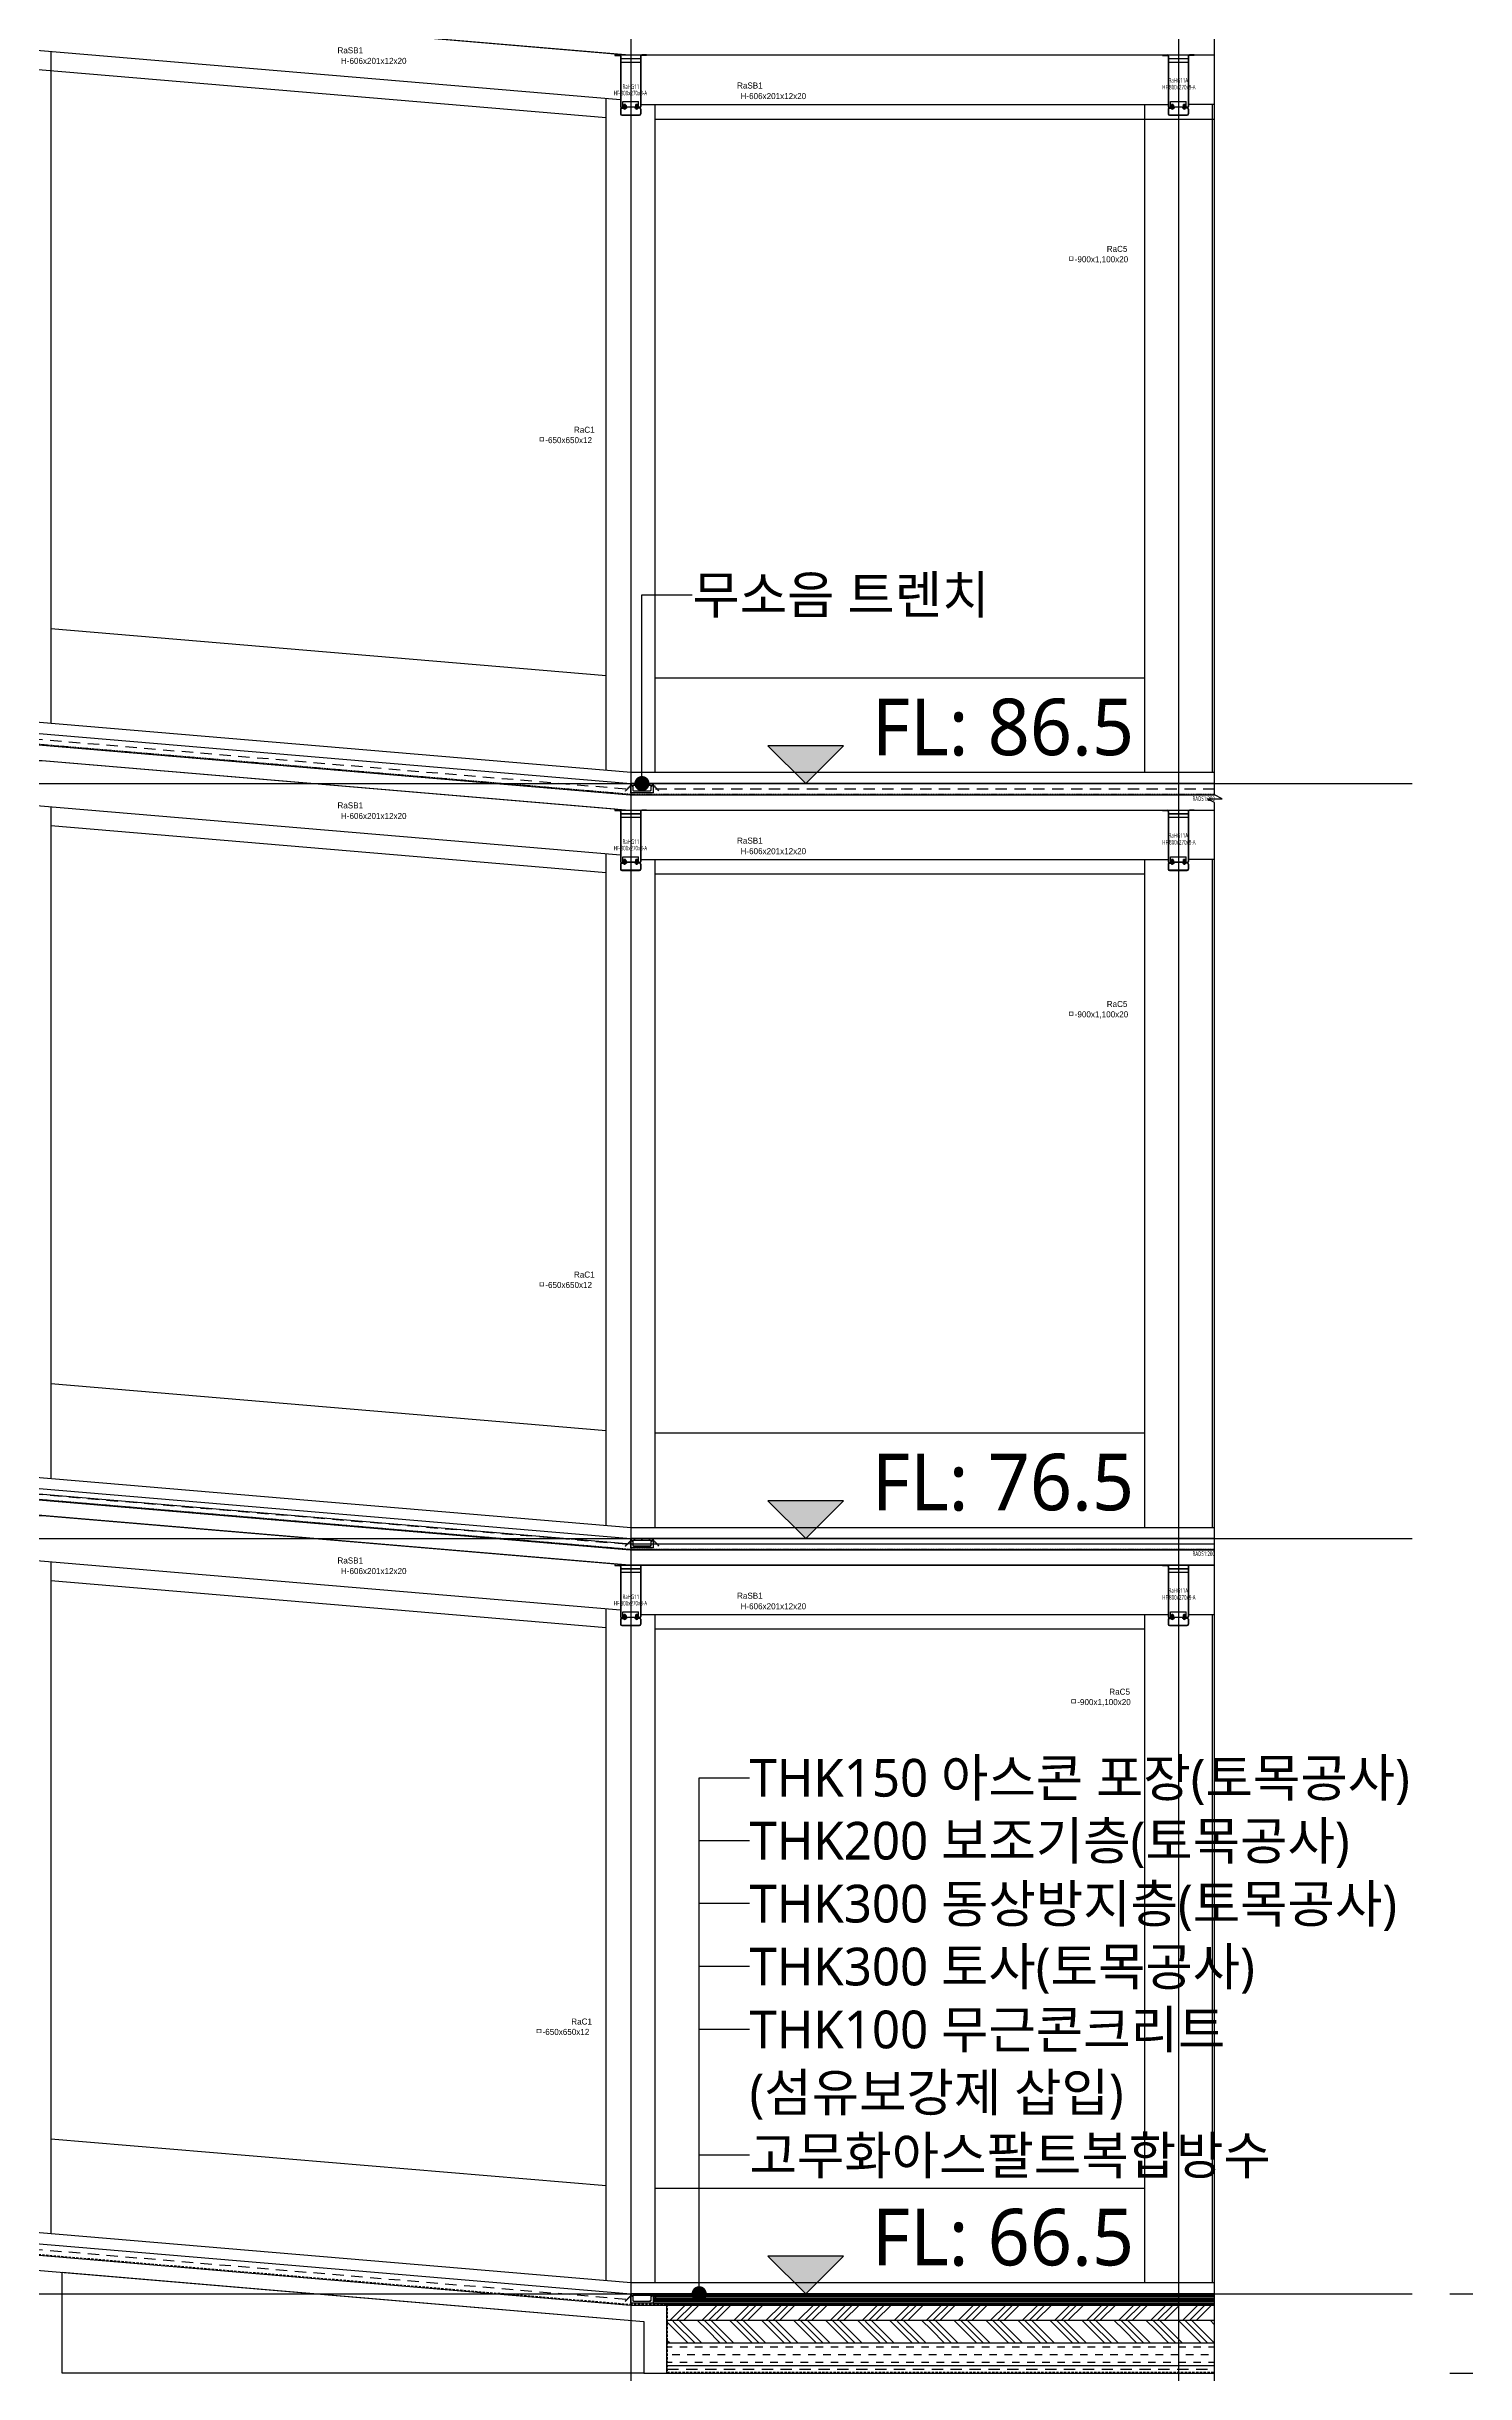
# Model space of a CAD drawing. Header units: millimetres. Extents: x 367092 to 767578, y 396038 to 811791.
# Drawn here: x 518481 to 537265, y 441495 to 472312 of the extents above; entities that cross this region are included whole.
import ezdxf
from ezdxf.enums import TextEntityAlignment as Align

# ---------------------------------------------------------------- set-up
doc = ezdxf.new("R2010")
doc.units = ezdxf.units.MM
doc.header["$LTSCALE"] = 100
doc.header["$MEASUREMENT"] = 0
doc.header["$PDSIZE"] = -10
for name, pattern in [('CENTER', [2, 1.25, -0.25, 0.25, -0.25]), ('DASHED', [0.75, 0.5, -0.25]), ('HID', [2.5, 1.5, -1]), ('HIDDEN', [9.525, 6.35, -3.175]), ('HIDDEN2', [0.1875, 0.125, -0.0625])]:
    doc.linetypes.add(name, pattern=pattern)
doc.layers.get('0').update_dxf_attribs({"linetype": 'CONTINUOUS'})
doc.layers.get('Defpoints').update_dxf_attribs({"color": 171, "linetype": 'CONTINUOUS'})
for name, color, linetype in [('251', 251, 'CONTINUOUS'), ('2HIDDEN2', 2, 'HIDDEN2'), ('3CONTINUOUS', 3, 'CONTINUOUS'), ('BOLT', 8, 'CONTINUOUS'), ('cen', 14, 'CONTINUOUS'), ('CEN(ST)', 1, 'CENTER'), ('CON', 2, 'CONTINUOUS'), ('ELE-6', 8, 'CONTINUOUS'), ('ELE4', 4, 'CONTINUOUS'), ('ELE6', 8, 'CONTINUOUS'), ('ELE9', 9, 'CONTINUOUS'), ('FIN', 8, 'CONTINUOUS'), ('HAT-252', 252, 'CONTINUOUS'), ('HF', 3, 'CONTINUOUS'), ('INSUL', 8, 'CONTINUOUS'), ('LED', 7, 'CONTINUOUS'), ('NDIM', 7, 'CONTINUOUS'), ('plate', 8, 'CONTINUOUS'), ('SASAC 도면번호', 6, 'CONTINUOUS'), ('SYM', 7, 'CONTINUOUS'), ('TEXT', 3, 'CONTINUOUS'), ('TEXT(MIN)', 7, 'CONTINUOUS'), ('wire-meshes', 1, 'CONTINUOUS')]:
    doc.layers.add(name, color=color, linetype=linetype)
doc.layers.add('A-XXXX-SYMB', color=7, linetype='CONTINUOUS', lineweight=25)
doc.styles.add('CGS', font='cgse', dxfattribs={"bigfont": 'cgs'})
doc.styles.add('나눔바른고딕', font='NanumBarunGothic.ttf')
doc.styles.add('맑은고딕', font='malgun_0.ttf')
doc.dimstyles.new('NDIM 1200', dxfattribs={"dimscale": 500, "dimtxt": 3, "dimasz": 1, "dimexe": 2, "dimexo": 2, "dimgap": 1, "dimtad": 1, "dimdec": 0, "dimdsep": 46, "dimtxsty": 'CGS', "dimblk": 'DOT0', "dimcen": 1, "dimdle": 8, "dimclrd": 2, "dimclre": 2, "dimclrt": 2, "dimadec": 0, "dimazin": 0, "dimtfac": 1, "dimtdec": 0, "dimtix": 1, "dimtmove": 2, "dimatfit": 3, "dimldrblk": 'DOT0', "dimfxl": 1, "dimtolj": 1, "dimtzin": 0, "dimlwd": -1, "dimlwe": -1, "dimarcsym": 0})

# ---------------------------------------------------------------- blocks, each defined once
blk = doc.blocks.new('A$C7BEA6DB5')
at = {"layer": 'A-XXXX-SYMB'}
blk.add_hatch(color=256, dxfattribs=at).paths.add_polyline_path([(0, 0), (800.000008, 800.000008), (-800.000008, 800.000008)])
for p, q in [((-800.000008, 800.000008), (0, 0)), ((800.000008, 800.000008), (-800.000008, 800.000008)), ((0, 0), (800.000008, 800.000008))]:
    blk.add_line(p, q, dxfattribs=at)
blk = doc.blocks.new('DOT0')
blk.add_line((-3, 0), (3, 0))
at = {"color": 6}
blk.add_circle((0, 0), 0.75, dxfattribs=at)
blk = doc.blocks.new('*D153')
at = {"layer": 'Defpoints', "color": 0, "ltscale": 0.4, "transparency": 16777216}
for p in [(536558, 442551), (538658, 442551), (536558, 441501)]:
    blk.add_point(p, dxfattribs=at)
at = {"layer": 'NDIM', "ltscale": 0.4, "transparency": 16777216}
for p, q in [((538658, 442801), (538658, 443051)), ((537058, 442551), (539158, 442551)), ((538658, 441501), (538658, 442551)), ((537058, 441501), (539158, 441501)), ((538658, 441251), (538658, 441001))]:
    blk.add_line(p, q, dxfattribs=at)
at = {"layer": 'NDIM', "ltscale": 0.4, "transparency": 16777216, "xscale": 250, "yscale": 250, "zscale": 250}
for p, rotation in [((538658, 442551), 270), ((538658, 441501), 90)]:
    blk.add_blockref('DOT0', p, dxfattribs=dict(at, rotation=rotation))
at = {"layer": 'NDIM', "ltscale": 0.4, "transparency": 16777216, "insert": (538001, 442026), "char_height": 750, "attachment_point": 5, "rotation": 90, "style": '나눔바른고딕'}
blk.add_mtext('\\A1;1050', dxfattribs=at)
blk = doc.blocks.new('*D154')
at = {"layer": 'Defpoints', "color": 0, "ltscale": 0.4, "transparency": 16777216}
for p in [(536558, 442551), (536558, 432151), (540758, 432151)]:
    blk.add_point(p, dxfattribs=at)
at = {"layer": 'NDIM', "ltscale": 0.4, "transparency": 16777216}
for p, q in [((537058, 442551), (541258, 442551)), ((540758, 442301), (540758, 432401)), ((537058, 432151), (541258, 432151))]:
    blk.add_line(p, q, dxfattribs=at)
at = {"layer": 'NDIM', "ltscale": 0.4, "transparency": 16777216, "xscale": 250, "yscale": 250, "zscale": 250}
for p, rotation in [((540758, 442551), 90), ((540758, 432151), 270)]:
    blk.add_blockref('DOT0', p, dxfattribs=dict(at, rotation=rotation))
at = {"layer": 'NDIM', "ltscale": 0.4, "transparency": 16777216, "insert": (540101, 437351), "char_height": 750, "attachment_point": 5, "rotation": 90, "style": '나눔바른고딕'}
blk.add_mtext('\\A1;10400', dxfattribs=at)
blk = doc.blocks.new('*D155')
at = {"layer": 'Defpoints', "color": 0, "ltscale": 0.4, "transparency": 16777216}
for p in [(536558, 441501), (538658, 441501), (536558, 432151)]:
    blk.add_point(p, dxfattribs=at)
at = {"layer": 'NDIM', "ltscale": 0.4, "transparency": 16777216}
for p, q in [((537058, 441501), (539158, 441501)), ((538658, 432401), (538658, 441251)), ((537058, 432151), (539158, 432151))]:
    blk.add_line(p, q, dxfattribs=at)
at = {"layer": 'NDIM', "ltscale": 0.4, "transparency": 16777216, "xscale": 250, "yscale": 250, "zscale": 250}
for p, rotation in [((538658, 441501), 90), ((538658, 432151), 270)]:
    blk.add_blockref('DOT0', p, dxfattribs=dict(at, rotation=rotation))
at = {"layer": 'NDIM', "ltscale": 0.4, "transparency": 16777216, "insert": (538000, 436826), "char_height": 750, "attachment_point": 5, "rotation": 90, "style": '나눔바른고딕'}
blk.add_mtext('\\A1;9350', dxfattribs=at)
blk = doc.blocks.new('111')
at = {"layer": '2HIDDEN2', "color": 5, "linetype": 'HIDDEN2'}
for p, q in [((323567, -166222), (323498, -166282)), ((323564, -166216), (323499, -166273)), ((323582, -166217), (323564, -166216)), ((323606, -166226), (323567, -166222)), ((323873, -166253), (323842, -166250)), ((323866, -166247), (323876, -166248)), ((323873, -166253), (323939, -166333)), ((323876, -166248), (323940, -166324))]:
    blk.add_line(p, q, dxfattribs=at)
at = {"layer": '3CONTINUOUS', "color": 4, "linetype": 'Continuous'}
for p, q in [((323576, -166201), (323577, -166190)), ((323578, -166201), (323576, -166201)), ((323577, -166190), (323586, -166191)), ((323578, -166201), (323579, -166192)), ((323579, -166192), (323584, -166192)), ((323584, -166192), (323582, -166217)), ((323582, -166217), (323607, -166220)), ((323586, -166191), (323584, -166215)), ((323584, -166215), (323610, -166218)), ((323587, -166191), (323585, -166215)), ((323607, -166220), (323600, -166284)), ((323600, -166284), (323610, -166296)), ((323610, -166218), (323603, -166283)), ((323603, -166283), (323612, -166294)), ((323610, -166296), (323823, -166318)), ((323612, -166294), (323823, -166316)), ((323823, -166316), (323833, -166307)), ((323823, -166318), (323836, -166308)), ((323833, -166307), (323840, -166242)), ((323836, -166308), (323842, -166244)), ((323864, -166244), (323840, -166242)), ((323866, -166247), (323842, -166244)), ((323863, -166244), (323866, -166220)), ((323867, -166220), (323864, -166244)), ((323869, -166222), (323866, -166247)), ((323876, -166221), (323867, -166220)), ((323874, -166222), (323869, -166222)), ((323873, -166231), (323874, -166222)), ((323873, -166231), (323875, -166232)), ((323875, -166232), (323876, -166221))]:
    blk.add_line(p, q, dxfattribs=at)
at = {"layer": '3CONTINUOUS', "color": 3, "linetype": 'Continuous'}
blk.add_line((323863, -166244), (323864, -166244), dxfattribs=at)
at = {"layer": '3CONTINUOUS', "color": 4, "linetype": 'Continuous'}
for points in [[(323587, -166191), (323866, -166220)], [(323610, -166218), (323840, -166242)], [(323621, -166219), (323623, -166194)], [(323625, -166220), (323628, -166195)], [(323720, -166229), (323723, -166205)], [(323725, -166230), (323728, -166205)], [(323819, -166240), (323822, -166215)], [(323824, -166240), (323827, -166216)]]:
    blk.add_lwpolyline(points, dxfattribs=at)
blk = doc.blocks.new('*U325')
at = {"layer": 'BOLT'}
for p, q in [((-20, 0), (20, 0)), ((-20, 0), (-20, -4)), ((-17, 18), (17, 18)), ((20, 0), (20, -4)), ((-20, -4), (20, -4)), ((-18, -19), (-18, -6)), ((-14, -4), (14, -4)), ((-14, -20), (14, -20)), ((-10, -20), (-10, -31)), ((-10, -31), (-8, -33)), ((-10, -31), (10, -31)), ((-9, -19), (-9, -6)), ((-8, -33), (8, -33)), ((10, -31), (8, -33)), ((9, -19), (9, -6)), ((10, -20), (10, -31)), ((18, -19), (18, -6))]:
    blk.add_line(p, q, dxfattribs=at)
at = {"layer": 'BOLT', "linetype": 'HIDDEN'}
for p, q in [((-10, 18), (-10, 0)), ((10, 18), (10, 0))]:
    blk.add_line(p, q, dxfattribs=at)
at = {"layer": 'BOLT'}
for centre, radius, start, end in [((0, 13), 17.6, 15.5187, 164.4813), ((-14, -11), 6.71, 47.8966, 132.1034), ((-14, -14), 6.71, 227.8966, 312.1034), ((0, -29), 24.2, 68.2132, 111.7868), ((0, 4), 24.2, 248.2132, 291.7868), ((14, -11), 6.71, 47.8966, 132.1034), ((14, -14), 6.71, 227.8966, 312.1034)]:
    blk.add_arc(centre, radius, start, end, dxfattribs=at)
at = {"layer": 'cen'}
blk.add_line((0, 36), (0, -38), dxfattribs=at)
blk = doc.blocks.new('*U20')
at = {"layer": 'Defpoints'}
blk.add_point((0, 0), dxfattribs=at)
at = {"layer": 'HF'}
for p, q in [((-209, 0), (-147, 0)), ((-209, 0), (-209, -6)), ((209, 0), (147, 0)), ((209, 0), (209, -6)), ((-209, -6), (-147, -6)), ((-135, -18), (-135, -682)), ((-129, -18), (-129, -682)), ((129, -18), (129, -682)), ((135, -18), (135, -682)), ((209, -6), (147, -6)), ((-135, -718), (-135, -782)), ((-129, -718), (-129, -782)), ((-117, -694), (-55, -694)), ((-117, -700), (-55, -700)), ((-117, -706), (-55, -706)), ((-117, -794), (117, -794)), ((-117, -800), (117, -800)), ((-55, -694), (-55, -700)), ((-55, -700), (-55, -706)), ((117, -694), (55, -694)), ((55, -694), (55, -700)), ((117, -700), (55, -700)), ((55, -700), (55, -706)), ((117, -706), (55, -706)), ((129, -718), (129, -782)), ((135, -718), (135, -782))]:
    blk.add_line(p, q, dxfattribs=at)
for centre, radius, start, end in [((-147, -18), 18, 360, 450), ((147, -18), 18, 90, 180), ((-147, -18), 12, 360, 450), ((147, -18), 12, 90, 180), ((-117, -682), 18, 180, 270), ((-117, -718), 18, 90, 180), ((-117, -782), 18, 180, 270), ((-117, -682), 12, 180, 270), ((-117, -718), 12, 90, 180), ((-117, -782), 12, 180, 270), ((117, -682), 12, 270, 360), ((117, -682), 18, 270, 360), ((117, -718), 18, 0, 90), ((117, -718), 12, 0, 90), ((117, -782), 12, 270, 360), ((117, -782), 18, 270, 360)]:
    blk.add_arc(centre, radius, start, end, dxfattribs=at)
blk = doc.blocks.new('RaHG11A-SEC')
at = {"layer": 'plate'}
for p, q in [((129, -50), (-129, -50)), ((129, -54), (-129, -54)), ((129, -100), (-129, -100)), ((-105, -694), (-105, -619)), ((-105, -619), (105, -619)), ((105, -694), (105, -619))]:
    blk.add_line(p, q, dxfattribs=at)
for points in [[(-105, -688), (105, -688)], [(105, -694), (-105, -694)]]:
    blk.add_lwpolyline(points, dxfattribs=at)
at = {"layer": 'BOLT', "rotation": 180}
for p in [(-80, -688), (80, -688)]:
    blk.add_blockref('*U325', p, dxfattribs=at)
at = {"layer": 'HF'}
blk.add_blockref('*U20', (0, 0), dxfattribs=at)
at = {"layer": 'Defpoints', "style": '나눔바른고딕', "width": 0.6}
for s, p in [('RaHG11A', (0, -385)), ('HF-800x270x8-A', (7, -475))]:
    blk.add_text(s, height=60, dxfattribs=at).set_placement(p, align=Align.BOTTOM_CENTER)
blk = doc.blocks.new('*U329')
at = {"layer": 'Defpoints'}
blk.add_point((0, 0), dxfattribs=at)
at = {"layer": 'HF'}
for p, q in [((-209, 0), (-147, 0)), ((-209, 0), (-209, -6)), ((209, 0), (147, 0)), ((209, 0), (209, -6)), ((-209, -6), (-147, -6)), ((-135, -18), (-135, -682)), ((-129, -18), (-129, -682)), ((129, -18), (129, -682)), ((135, -18), (135, -682)), ((209, -6), (147, -6)), ((-135, -718), (-135, -782)), ((-129, -718), (-129, -782)), ((-117, -694), (-55, -694)), ((-117, -700), (-55, -700)), ((-117, -706), (-55, -706)), ((-117, -794), (117, -794)), ((-117, -800), (117, -800)), ((-55, -694), (-55, -700)), ((-55, -700), (-55, -706)), ((117, -694), (55, -694)), ((55, -694), (55, -700)), ((117, -700), (55, -700)), ((55, -700), (55, -706)), ((117, -706), (55, -706)), ((129, -718), (129, -782)), ((135, -718), (135, -782))]:
    blk.add_line(p, q, dxfattribs=at)
for centre, radius, start, end in [((-147, -18), 18, 360, 450), ((147, -18), 18, 90, 180), ((-147, -18), 12, 360, 450), ((147, -18), 12, 90, 180), ((-117, -682), 18, 180, 270), ((-117, -718), 18, 90, 180), ((-117, -782), 18, 180, 270), ((-117, -682), 12, 180, 270), ((-117, -718), 12, 90, 180), ((-117, -782), 12, 180, 270), ((117, -682), 12, 270, 360), ((117, -682), 18, 270, 360), ((117, -718), 18, 0, 90), ((117, -718), 12, 0, 90), ((117, -782), 12, 270, 360), ((117, -782), 18, 270, 360)]:
    blk.add_arc(centre, radius, start, end, dxfattribs=at)
blk = doc.blocks.new('RaHG11-SEC')
at = {"layer": 'plate'}
for p, q in [((129, -50), (-129, -50)), ((129, -54), (-129, -54)), ((129, -100), (-129, -100)), ((-105, -694), (-105, -619)), ((-105, -619), (105, -619)), ((105, -694), (105, -619))]:
    blk.add_line(p, q, dxfattribs=at)
for points in [[(-105, -688), (105, -688)], [(105, -694), (-105, -694)]]:
    blk.add_lwpolyline(points, dxfattribs=at)
at = {"layer": 'BOLT', "rotation": 179.9999999999832}
for p in [(-80, -688), (80, -688)]:
    blk.add_blockref('*U325', p, dxfattribs=at)
at = {"layer": 'HF'}
blk.add_blockref('*U329', (0, 0), dxfattribs=at)
at = {"layer": 'Defpoints', "style": '나눔바른고딕', "width": 0.6}
for s, p in [('HF-800x270x8-A', (-4, -553)), ('RaHG11', (3, -468))]:
    blk.add_text(s, height=60, dxfattribs=at).set_placement(p, align=Align.BOTTOM_CENTER)

msp = doc.modelspace()

# ---------------------------------------------------------------- hatches: boundary and pattern name
at = {"layer": '251', "ltscale": 10000}
h = msp.add_hatch(dxfattribs=at)
h.set_pattern_fill('DASH', color=256, scale=800)
h.set_pattern_definition([(0, (438262.29, 425247.09), (100, 100), [100, -100])])
h.paths.add_polyline_path([(533944.1, 441601), (533944.1, 441901), (526698.8, 441901), (526698.8, 441601)])
at = {"layer": 'HAT-252', "ltscale": 10000}
h = msp.add_hatch(dxfattribs=at)
h.set_pattern_fill('ANSI31', color=256, scale=150, angle=135)
h.set_pattern_definition([(180, (383213.807, 416191.916), (-2e-15, -18.75), [])])
h.paths.add_polyline_path([(526513.8, 442411), (526698.8, 442411), (526698.8, 442401), (533944.1, 442401), (533944.1, 442551), (526513.8, 442551)])
at = {"layer": 'HAT-252', "ltscale": 100}
h = msp.add_hatch(dxfattribs=at)
h.set_pattern_fill('GOST_GROUND', color=256, scale=30)
h.set_pattern_definition([(45, (-34650863.5, 1536209.87), (424.2640687, -3e-14), [600]), (45, (-34650773.5, 1536209.87), (424.2640687, -3e-14), [600]), (45, (-34650683.5, 1536209.87), (424.2640687, -3e-14), [600])])
h.paths.add_polyline_path([(533944.1, 442201), (533944.1, 442401), (526698.8, 442401), (526698.8, 442201)])
h = msp.add_hatch(dxfattribs=at)
h.set_pattern_fill('GOST_GROUND', color=256, scale=30, angle=90)
h.set_pattern_definition([(135, (383398.8, 416191.92), (3e-14, 424.26407), [600]), (135, (383398.8, 416281.92), (3e-14, 424.26407), [600]), (135, (383398.8, 416371.92), (3e-14, 424.26407), [600])])
h.paths.add_polyline_path([(533944.1, 441901), (533944.1, 442201), (526698.8, 442201), (526698.8, 441901)])

# ---------------------------------------------------------------- linework, layer by layer
at = {"layer": '251', "ltscale": 0.5}
for points in [[(526698.8, 442401), (533944.1, 442401)], [(526698.8, 442201), (533944.1, 442201)], [(526698.8, 441901), (533944.1, 441901)]]:
    msp.add_lwpolyline(points, dxfattribs=at)
at = {"layer": 'CEN(ST)', "ltscale": 10000}
for p, q in [((526213.8, 499911.1), (526213.8, 418443.5)), ((533463.8, 499911.1), (533463.8, 418443.5)), ((385174.2, 462551), (536557.9, 462551)), ((385174.2, 452551), (536557.9, 452551)), ((385174.2, 442551), (536557.9, 442551))]:
    msp.add_line(p, q, dxfattribs=at)
at = {"layer": 'CON', "ltscale": 1000}
for points in [[(491151.5, 475163.9), (500180.2, 474400.6), (500180.2, 474343.9), (500850.2, 474343.9), (510004.8, 473570), (510004.8, 473534.7), (510422.8, 473534.7), (518004.8, 472893.7), (518004.8, 472858.4), (518422.8, 472858.4), (526004.8, 472217.4), (526004.8, 472201), (533944.1, 472201)], [(392592.6, 472401), (407919.5, 472401), (526207.5, 462401), (533944.1, 462401)], [(491151.5, 465163.9), (500180.2, 464400.6), (500180.2, 464343.9), (500850.2, 464343.9), (510004.8, 463570), (510004.8, 463534.7), (510422.8, 463534.7), (518004.8, 462893.7), (518004.8, 462858.4), (518422.8, 462858.4), (526004.8, 462217.4), (526004.8, 462201), (533944.1, 462201)], [(392592.6, 462401), (407919.5, 462401), (526207.5, 452401), (533944.1, 452401)], [(491151.5, 455163.9), (500180.2, 454400.6), (500180.2, 454343.9), (500850.2, 454343.9), (510004.8, 453570), (510004.8, 453534.7), (510422.8, 453534.7), (518004.8, 452893.7), (518004.8, 452858.4), (518422.8, 452858.4), (526004.8, 452217.4), (526004.8, 452201), (533944.1, 452201)], [(392592.6, 452401), (407921.6, 452401), (526209.6, 442401), (526688.8, 442401), (526688.8, 441501), (533944.1, 441501)], [(526388.8, 442184.9), (526388.8, 441501), (518688.8, 441501), (518688.8, 442835.9), (526388.8, 442184.9)]]:
    msp.add_lwpolyline(points, dxfattribs=at)
at = {"layer": 'Defpoints', "ltscale": 1000}
for points in [[(392592.6, 482201), (407911, 482201), (526199, 472201), (533944.1, 472201)], [(392592.6, 472201), (407911, 472201), (526199, 462201), (533944.1, 462201)]]:
    msp.add_lwpolyline(points, dxfattribs=at)
at = {"layer": 'Defpoints', "ltscale": 10000}
for points in [[(533944.1, 452476), (526210.6, 452476), (407922.6, 462476), (392592.6, 462476)], [(533944.1, 452401), (526207.5, 452401), (407919.5, 462401), (392592.6, 462401)], [(533944.1, 452201), (526199, 452201), (407911, 462201), (392592.6, 462201)]]:
    msp.add_lwpolyline(points, dxfattribs=at)
at = {"layer": 'Defpoints'}
msp.add_lwpolyline([(392592.6, 452201), (407911, 452201), (526388.8, 442184.9), (526388.8, 441501), (533944.1, 441501)], dxfattribs=at)
at = {"layer": 'ELE-6', "ltscale": 10000}
for p, q in [((518348.8, 472262.5), (526078.8, 471609)), ((518538.8, 472246.4), (518538.8, 463350.3)), ((525888.8, 462729), (525888.8, 471625.1)), ((526348.8, 471545), (533328.8, 471545)), ((526538.8, 462701), (526538.8, 471545)), ((533013.8, 471545), (533013.8, 462701)), ((533944.1, 471545), (533598.8, 471545)), ((533913.8, 471545), (533913.8, 462701)), ((518348.8, 462262.5), (526078.8, 461609)), ((518538.8, 462246.4), (518538.8, 453350.3)), ((525888.8, 452729), (525888.8, 461625.1)), ((526348.8, 461545), (533328.8, 461545)), ((526538.8, 452701), (526538.8, 461545)), ((533013.8, 461545), (533013.8, 452701)), ((533944.1, 461545), (533598.8, 461545)), ((533913.8, 461545), (533913.8, 452701)), ((518348.8, 452262.5), (526078.8, 451609)), ((518538.8, 452246.4), (518538.8, 443350.3)), ((525888.8, 442729), (525888.8, 451625.1)), ((526348.8, 451545), (533328.8, 451545)), ((526538.8, 442701), (526538.8, 451545)), ((533013.8, 451545), (533013.8, 442701)), ((533598.8, 451545), (533944.1, 451545)), ((533913.8, 451545), (533913.8, 442701))]:
    msp.add_line(p, q, dxfattribs=at)
at = {"layer": 'ELE4', "ltscale": 2}
for p, q in [((526213.8, 462428.5), (526213.8, 462551)), ((526513.8, 462428.5), (526213.8, 462428.5)), ((526513.8, 462428.5), (526513.8, 462551)), ((526213.8, 452428.5), (526213.8, 452551)), ((526513.8, 452428.5), (526213.8, 452428.5)), ((526513.8, 452428.5), (526513.8, 452551)), ((526213.8, 442428.5), (526213.8, 442551)), ((526513.8, 442428.5), (526513.8, 442551)), ((526513.8, 442428.5), (526213.8, 442428.5))]:
    msp.add_line(p, q, dxfattribs=at)
at = {"layer": 'ELE6', "ltscale": 0.5}
for points in [[(518538.8, 464604.4), (525888.8, 463983.1)], [(526538.8, 463951), (533013.8, 463951)]]:
    msp.add_lwpolyline(points, dxfattribs=at)
at = {"layer": 'ELE9', "linetype": 'DASHED', "ltscale": 0.3}
for points in [[(392592.6, 472411), (407919.9, 472411), (526207.9, 462411), (533944.1, 462411)], [(392592.6, 462411), (407919.9, 462411), (526207.9, 452411), (533944.1, 452411)]]:
    msp.add_lwpolyline(points, dxfattribs=at)
at = {"layer": 'FIN', "ltscale": 1000}
for p, q in [((526213.8, 462428.5), (526213.8, 462551)), ((526513.8, 462428.5), (526213.8, 462428.5)), ((526513.8, 462428.5), (526513.8, 462551)), ((526213.8, 452428.5), (526213.8, 452551)), ((526513.8, 452428.5), (526213.8, 452428.5)), ((526513.8, 452428.5), (526513.8, 452551)), ((526213.8, 442428.5), (526213.8, 442551)), ((526513.8, 442428.5), (526513.8, 442551)), ((526513.8, 442428.5), (526213.8, 442428.5))]:
    msp.add_line(p, q, dxfattribs=at)
at = {"layer": 'FIN', "ltscale": 0.5}
for p, q in [((533944.1, 462551), (526213.8, 462551)), ((533013.8, 461351), (526538.8, 461351)), ((533944.1, 452551), (526213.8, 452551)), ((533013.8, 451351), (526538.8, 451351)), ((533944.1, 442551), (526213.8, 442551))]:
    msp.add_line(p, q, dxfattribs=at)
for points in [[(396875.8, 481351), (407875.2, 481351), (525888.8, 471374.2)], [(392592.6, 472701), (407932.1, 472701), (526220.1, 462701), (533944.1, 462701)], [(392592.6, 472551), (407925.8, 472551), (526213.8, 462551)], [(526538.8, 471351), (533944.1, 471351)], [(392592.6, 462701), (407932.1, 462701), (526220.1, 452701), (533944.1, 452701)], [(392592.6, 462551), (407925.8, 462551), (526213.8, 452551)], [(518538.8, 461995.5), (525888.8, 461374.2)], [(518538.8, 454604.8), (525888.8, 453983.4)], [(526538.8, 453951), (533013.8, 453951)], [(392592.6, 452701), (407932.1, 452701), (526220.1, 442701), (533944.1, 442701)], [(392592.6, 452551), (407925.8, 452551), (526213.8, 442551)], [(518538.8, 451995.5), (525888.8, 451374.2)], [(518538.8, 444604.8), (525888.8, 443983.4)], [(526538.8, 443951), (533013.8, 443951)], [(526698.8, 441601), (533944.1, 441601)]]:
    msp.add_lwpolyline(points, dxfattribs=at)
at = {"layer": 'HAT-252', "linetype": 'HID', "ltscale": 0.2}
msp.add_lwpolyline([(392592.6, 452411), (407919.9, 452411), (526207.9, 442411), (526698.8, 442411), (526698.8, 441511), (533944.1, 441511)], dxfattribs=at)
at = {"layer": 'LED', "ltscale": 10000}
for p, q in [((527787.1, 448551), (527120.4, 448551)), ((527787.1, 447717.6), (527120.4, 447717.6)), ((527787.1, 446884.3), (527120.4, 446884.3)), ((527787.1, 446051), (527120.4, 446051)), ((527787.1, 444384.3), (527120.4, 444384.3))]:
    msp.add_line(p, q, dxfattribs=at)
at = {"layer": 'SYM', "linetype": 'HIDDEN'}
msp.add_lwpolyline([(526213.8, 499911.1), (526213.8, 422151)], dxfattribs=at)
at = {"layer": 'SYM', "color": 8}
msp.add_lwpolyline([(533944, 418443.5), (533944.1, 462301), (533844.1, 462351), (534044.1, 462351), (533944.1, 462401), (533944.1, 499911.1)], dxfattribs=at)
at = {"layer": 'wire-meshes', "linetype": 'HID'}
for p, q in [((533944.1, 462476), (526513.8, 462476)), ((533944.1, 452476), (526513.8, 452476))]:
    msp.add_line(p, q, dxfattribs=at)
for points in [[(392592.6, 472476), (407922.6, 472476), (526213.8, 462475.7)], [(392592.6, 462476), (407922.6, 462476), (526213.8, 452475.7)], [(392592.6, 452476), (407922.6, 452476), (526213.8, 442475.7)], [(526698.8, 441551), (533944.1, 441551)]]:
    msp.add_lwpolyline(points, dxfattribs=at)

# ---------------------------------------------------------------- block references
at = {"layer": 'INSUL', "xscale": -1, "rotation": 354.0708772483547}
for p in [(865527.4, 594426.6), (865527.4, 594426.6), (865527.4, 584426.6), (865527.4, 584426.6), (865527.4, 574426.6), (865527.4, 574426.6)]:
    msp.add_blockref('111', p, dxfattribs=at)
at = {"layer": 'SASAC 도면번호', "ltscale": 10000}
for p in [(526213.8, 472201), (526213.8, 462201), (526213.8, 452201)]:
    msp.add_blockref('RaHG11-SEC', p, dxfattribs=at)
at = {"layer": 'SASAC 도면번호'}
for p in [(533463.8, 472201), (533463.9, 462201), (533463.8, 452201)]:
    msp.add_blockref('RaHG11A-SEC', p, dxfattribs=at)
at = {"layer": 'SYM', "xscale": 0.625, "yscale": 0.625, "zscale": 0.625}
for p in [(528531.1, 462551), (528531.1, 452551), (528531.1, 442551)]:
    msp.add_blockref('A$C7BEA6DB5', p, dxfattribs=at)

# ---------------------------------------------------------------- texts
at = {"layer": 'Defpoints', "style": 'CGS'}
for s, p in [('RaSB1', (522501.6, 472197.9)), ('H-606x201x12x20', (522812.3, 472057.9)), ('RaSB1', (527791.7, 471731.6)), ('H-606x201x12x20', (528102.5, 471591.6)), ('RaC5', (532652.9, 469567.9)), ('ㅁ-900x1,100x20', (532398.2, 469430.6)), ('RaC1', (525599.8, 467172.6)), ('ㅁ-650x650x12', (525345, 467035.3)), ('RaSB1', (522501.6, 462197.9)), ('H-606x201x12x20', (522812.3, 462057.9)), ('RaSB1', (527791.7, 461731.6)), ('H-606x201x12x20', (528102.5, 461591.6)), ('ㅁ-900x1,100x20', (532398.2, 459430.6)), ('RaC5', (532652.9, 459567.9)), ('RaC1', (525599.8, 455984.3)), ('ㅁ-650x650x12', (525345, 455847)), ('RaSB1', (522501.6, 452197.9)), ('H-606x201x12x20', (522812.3, 452057.9)), ('RaSB1', (527791.7, 451731.6)), ('H-606x201x12x20', (528102.5, 451591.6)), ('RaC5', (532686.8, 450460.1)), ('ㅁ-900x1,100x20', (532432, 450322.8)), ('ㅁ-650x650x12', (525309, 445955)), ('RaC1', (525563.8, 446092.3))]:
    msp.add_text(s, height=80, dxfattribs=at).set_placement(p, align=Align.BOTTOM_CENTER)
at = {"layer": 'Defpoints', "style": '나눔바른고딕', "width": 0.6}
for p in [(533800.2, 462303.8), (533800.2, 452303.8)]:
    msp.add_text('RADS1:200', height=60, dxfattribs=at).set_placement(p, align=Align.BOTTOM_CENTER)
at = {"layer": 'TEXT', "style": '맑은고딕'}
for s, p in [('FL: 86.5', (529405.2, 463301)), ('FL: 76.5', (529405.2, 453301)), ('FL: 66.5', (529405.2, 443301))]:
    msp.add_text(s, height=750, dxfattribs=at).set_placement(p, align=Align.MIDDLE_LEFT)
at = {"layer": 'TEXT(MIN)', "style": '나눔바른고딕'}
for s, p in [('무소음 트렌치', (527029.6, 465051)), ('THK150 아스콘 포장(토목공사)', (527787.1, 449384.3)), ('THK200 보조기층(토목공사)', (527787.1, 448551)), ('THK300 동상방지층(토목공사)', (527787.1, 447717.6)), ('THK300 토사(토목공사)', (527787.1, 446884.3)), ('THK100 무근콘크리트', (527787.1, 446051)), ('(섬유보강제 삽입)', (527787.1, 445217.6)), ('고무화아스팔트복합방수', (527787.1, 444384.3))]:
    msp.add_text(s, height=500, dxfattribs=at).set_placement(p, align=Align.MIDDLE_LEFT)

# ---------------------------------------------------------------- dimensions: what is measured, and where the dimension line sits
at = {"layer": 'NDIM', "ltscale": 0.4}
for base, p1, p2, picture, middle in [((538657.9, 442551), (536557.9, 441501), (536557.9, 442551), '*D153', (538000.7, 442026)), ((540757.9, 432151), (536557.9, 442551), (536557.9, 432151), '*D154', (540100.7, 437351)), ((538657.9, 441501), (536557.9, 432151), (536557.9, 441501), '*D155', (538000.1, 436826))]:
    dim = msp.add_linear_dim(base=base, p1=p1, p2=p2, angle=90, dimstyle='NDIM 1200', override={"dimscale": 250, "dimtxsty": '나눔바른고딕', "dimclrd": 256, "dimclre": 256, "dimclrt": 256}, dxfattribs=at)
    dim.commit()
    dim.dimension.update_dxf_attribs({"geometry": picture, "text_midpoint": middle})

# ---------------------------------------------------------------- leaders
at = {"layer": 'LED', "ltscale": 10000}
for points in [[(526363, 462551), (526363, 465051), (527029.6, 465051)], [(527120.4, 442551), (527120.4, 449384.3), (527787.1, 449384.3)]]:
    msp.add_leader(points, dimstyle='NDIM 1200', override={"dimasz": 0.4, "dimtad": 0, "dimclrd": 256, "dimldrblk": 'Dot'}, dxfattribs=at)

doc.saveas('drawing.dxf')
